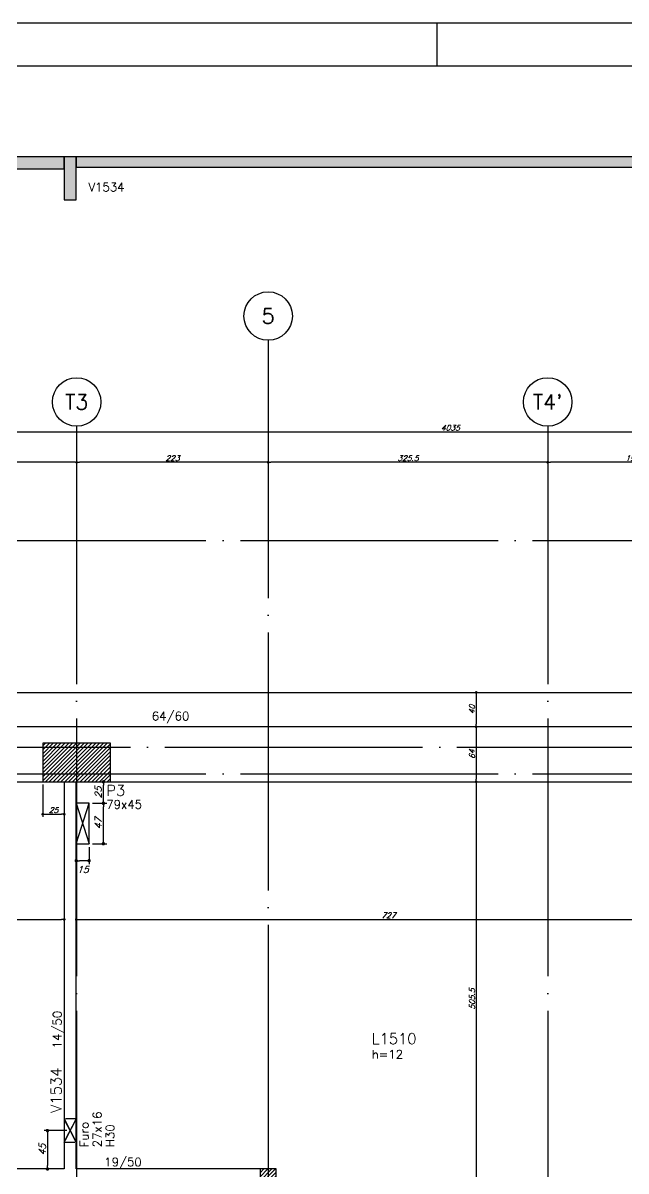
# Model space of a CAD drawing. Header units: millimetres. Extents: x -2368 to 4502, y -1988 to 2217.
# Drawn here: x 320 to 1022, y 881 to 2217 of the extents above; entities that cross this region are included whole.
import ezdxf
from ezdxf.enums import TextEntityAlignment as Align

# ---------------------------------------------------------------- set-up
doc = ezdxf.new("R2010")
doc.units = ezdxf.units.MM
doc.header["$LTSCALE"] = 50
doc.linetypes.add('EIXO', pattern=[6.8, 6, -0.4, 0, -0.4])
doc.linetypes.add('HIDDEN', pattern=[0.375, 0.25, -0.125])
for name, color, linetype in [('F-CORTE', 4, 'Continuous'), ('F-COTAS', 106, 'Continuous'), ('F-COTAS-FUROS', 50, 'Continuous'), ('F-COTAS-FUROS VIGA', 50, 'Continuous'), ('F-EIXO', 12, 'EIXO'), ('F-FURO-PAREDE', 2, 'HIDDEN'), ('F-FURO-PAREDE-TEXTOS', 2, 'Continuous'), ('F-LAJES', 3, 'Continuous'), ('F-LAJES-DIM', 2, 'Continuous'), ('F-LAJES-NOME', 4, 'Continuous'), ('F-MARGEM', 1, 'Continuous'), ('F-PILARES-DIM', 172, 'Continuous'), ('F-PILARES-HACH', 174, 'Continuous'), ('F-PILARES-NOME', 170, 'Continuous'), ('F-PILARES-S', 170, 'Continuous'), ('F-SOLIDO-CORTE', 71, 'Continuous'), ('F-TEXTO', 6, 'Continuous'), ('F-TEXTO-YELLOW', 2, 'Continuous'), ('F-VIGAS', 3, 'Continuous'), ('F-VIGAS-DIM', 2, 'Continuous'), ('F-VIGAS-NOME', 4, 'Continuous'), ('F-VÃO', 1, 'Continuous')]:
    doc.layers.add(name, color=color, linetype=linetype)
doc.styles.add('CP-TEXT-INCL', font='romans.shx', dxfattribs={"oblique": 20})
doc.styles.add('MCP', font='romans.shx')
doc.styles.add('ROMANS', font='romans.shx')
doc.dimstyles.new('CP-COTAS-50', dxfattribs={"dimscale": 0.64, "dimtxt": 10, "dimasz": 5, "dimexe": 5, "dimexo": 5, "dimgap": 2.5, "dimtad": 1, "dimdec": 1, "dimdsep": 46, "dimtxsty": 'CP-TEXT-INCL', "dimblk1": 'DOT', "dimblk2": 'DOT', "dimsah": 1, "dimcen": 9, "dimclrd": 256, "dimclre": 256, "dimclrt": 256, "dimadec": 0, "dimazin": 0, "dimtfac": 1, "dimtdec": 1, "dimtmove": 2, "dimatfit": 3, "dimldrblk": 'DOT', "dimfxl": 0, "dimtolj": 1, "dimarcsym": 0})
doc.dimstyles.new('CP-COTAS-50-FUROS', dxfattribs={"dimscale": 0.8, "dimtxt": 10, "dimasz": 5, "dimexe": 5, "dimexo": 5, "dimgap": 2.5, "dimtad": 1, "dimdec": 0, "dimdsep": 46, "dimtxsty": 'CP-TEXT-INCL', "dimblk1": 'DOT', "dimblk2": 'DOT', "dimsah": 1, "dimcen": 9, "dimclrd": 256, "dimclre": 256, "dimclrt": 256, "dimadec": 0, "dimazin": 0, "dimtfac": 1, "dimtdec": 0, "dimtmove": 2, "dimatfit": 3, "dimldrblk": 'DOT', "dimfxl": 0, "dimtolj": 1, "dimarcsym": 0})

# ---------------------------------------------------------------- blocks, each defined once
blk = doc.blocks.new('*U13')
at = {"layer": 'F-EIXO'}
blk.add_line((0, 0), (4857.5, 0), dxfattribs=at)
at = {"layer": 'F-TEXTO', "style": 'ROMANS'}
blk.add_attdef('EIXO', text='', height=17.5, dxfattribs=at).set_placement((-28.2, 0), align=Align.MIDDLE_CENTER)
blk = doc.blocks.new('*U14')
at = {"layer": 'F-EIXO'}
blk.add_line((0, 0), (4945.5, 0), dxfattribs=at)
at = {"layer": 'F-TEXTO', "style": 'ROMANS'}
blk.add_attdef('EIXO', text='', height=17.5, dxfattribs=at).set_placement((-28.2, 0), align=Align.MIDDLE_CENTER)
blk = doc.blocks.new('*U21')
at = {"layer": 'F-EIXO'}
blk.add_line((0, 0), (0, -2878.8), dxfattribs=at)
at = {"layer": 'F-EIXO', "color": 2, "linetype": 'Continuous'}
blk.add_circle((0, 28.2), 28.2, dxfattribs=at)
at = {"layer": 'F-TEXTO', "style": 'ROMANS'}
blk.add_attdef('EIXO', text='', height=17.5, rotation=360, dxfattribs=at).set_placement((0, 28.2), align=Align.MIDDLE_CENTER)
blk = doc.blocks.new('*U172')
at = {"layer": 'F-EIXO'}
blk.add_line((0, 0), (0, -2778.8), dxfattribs=at)
at = {"layer": 'F-EIXO', "color": 2, "linetype": 'Continuous'}
blk.add_circle((0, 28.2), 28.2, dxfattribs=at)
at = {"layer": 'F-TEXTO', "style": 'ROMANS'}
blk.add_attdef('EIXO', text='', height=17.5, rotation=360, dxfattribs=at).set_placement((0, 28.2), align=Align.MIDDLE_CENTER)
blk = doc.blocks.new('_DOT')
at = {"color": 0, "linetype": 'ByBlock'}
blk.add_line((-0.5, 0), (-1, 0), dxfattribs=at)
at = {"color": 0, "linetype": 'ByBlock', "const_width": 0.5}
blk.add_lwpolyline([(-0.25, 0, 1), (0.25, 0, 1)], format="xyb", close=True, dxfattribs=at)
blk = doc.blocks.new('*D113')
at = {"layer": 'DEFPOINTS', "color": 0, "transparency": 16777216}
for p in [(-42, 1173.9), (368, 1173.9), (368, 1173.9)]:
    blk.add_point(p, dxfattribs=at)
at = {"layer": 'F-COTAS', "lineweight": -2, "transparency": 16777216}
blk.add_line((-38.8, 1173.9), (364.8, 1173.9), dxfattribs=at)
at = {"layer": 'F-COTAS', "lineweight": -2, "transparency": 16777216, "xscale": 3.2, "yscale": 3.2, "zscale": 3.2, "rotation": 180}
blk.add_blockref('_DOT', (-42, 1173.9), dxfattribs=at)
at = {"layer": 'F-COTAS', "lineweight": -2, "transparency": 16777216, "xscale": 3.2, "yscale": 3.2, "zscale": 3.2}
blk.add_blockref('_DOT', (368, 1173.9), dxfattribs=at)
at = {"layer": 'F-COTAS', "transparency": 16777216, "insert": (163, 1178.7), "char_height": 6.4, "attachment_point": 5, "style": 'CP-TEXT-INCL'}
blk.add_mtext('\\A1;410', dxfattribs=at)
blk = doc.blocks.new('*D114')
at = {"layer": 'DEFPOINTS', "color": 0, "transparency": 16777216}
for p in [(382, 1173.9), (1109, 1173.9), (1109, 1173.9)]:
    blk.add_point(p, dxfattribs=at)
at = {"layer": 'F-COTAS', "lineweight": -2, "transparency": 16777216}
blk.add_line((385.2, 1173.9), (1105.8, 1173.9), dxfattribs=at)
at = {"layer": 'F-COTAS', "lineweight": -2, "transparency": 16777216, "xscale": 3.2, "yscale": 3.2, "zscale": 3.2, "rotation": 180}
blk.add_blockref('_DOT', (382, 1173.9), dxfattribs=at)
at = {"layer": 'F-COTAS', "lineweight": -2, "transparency": 16777216, "xscale": 3.2, "yscale": 3.2, "zscale": 3.2}
blk.add_blockref('_DOT', (1109, 1173.9), dxfattribs=at)
at = {"layer": 'F-COTAS', "transparency": 16777216, "insert": (745.5, 1178.7), "char_height": 6.4, "attachment_point": 5, "style": 'CP-TEXT-INCL'}
blk.add_mtext('\\A1;727', dxfattribs=at)
blk = doc.blocks.new('*D52')
at = {"layer": 'DEFPOINTS', "color": 0, "transparency": 16777216}
for p in [(847.7, 1438), (847.7, 1398), (847.7, 1398)]:
    blk.add_point(p, dxfattribs=at)
at = {"layer": 'F-COTAS', "lineweight": -2, "transparency": 16777216}
blk.add_line((847.7, 1434.8), (847.7, 1401.2), dxfattribs=at)
at = {"layer": 'F-COTAS', "lineweight": -2, "transparency": 16777216, "xscale": 3.2, "yscale": 3.2, "zscale": 3.2}
for p, rotation in [((847.7, 1438), 90), ((847.7, 1398), 270)]:
    blk.add_blockref('_DOT', p, dxfattribs=dict(at, rotation=rotation))
at = {"layer": 'F-COTAS', "transparency": 16777216, "insert": (842.9, 1418), "char_height": 6.4, "attachment_point": 5, "rotation": 90, "style": 'CP-TEXT-INCL'}
blk.add_mtext('\\A1;40', dxfattribs=at)
blk = doc.blocks.new('*D53')
at = {"layer": 'DEFPOINTS', "color": 0, "transparency": 16777216}
for p in [(847.7, 1398), (847.7, 1334), (847.7, 1334)]:
    blk.add_point(p, dxfattribs=at)
at = {"layer": 'F-COTAS', "lineweight": -2, "transparency": 16777216}
blk.add_line((847.7, 1394.8), (847.7, 1337.2), dxfattribs=at)
at = {"layer": 'F-COTAS', "lineweight": -2, "transparency": 16777216, "xscale": 3.2, "yscale": 3.2, "zscale": 3.2}
for p, rotation in [((847.7, 1398), 90), ((847.7, 1334), 270)]:
    blk.add_blockref('_DOT', p, dxfattribs=dict(at, rotation=rotation))
at = {"layer": 'F-COTAS', "transparency": 16777216, "insert": (842.9, 1366), "char_height": 6.4, "attachment_point": 5, "rotation": 90, "style": 'CP-TEXT-INCL'}
blk.add_mtext('\\A1;64', dxfattribs=at)
blk = doc.blocks.new('*D54')
at = {"layer": 'DEFPOINTS', "color": 0, "transparency": 16777216}
for p in [(847.7, 1334), (847.7, 828.5), (847.7, 828.5)]:
    blk.add_point(p, dxfattribs=at)
at = {"layer": 'F-COTAS', "lineweight": -2, "transparency": 16777216}
blk.add_line((847.7, 1330.8), (847.7, 831.7), dxfattribs=at)
at = {"layer": 'F-COTAS', "lineweight": -2, "transparency": 16777216, "xscale": 3.2, "yscale": 3.2, "zscale": 3.2}
for p, rotation in [((847.7, 1334), 90), ((847.7, 828.5), 270)]:
    blk.add_blockref('_DOT', p, dxfattribs=dict(at, rotation=rotation))
at = {"layer": 'F-COTAS', "transparency": 16777216, "insert": (842.9, 1081.2), "char_height": 6.4, "attachment_point": 5, "rotation": 90, "style": 'CP-TEXT-INCL'}
blk.add_mtext('\\A1;505.5', dxfattribs=at)
blk = doc.blocks.new('*D141')
at = {"layer": 'DEFPOINTS', "color": 0, "transparency": 16777216}
for p in [(343, 1334), (368, 1327), (368, 1296.3)]:
    blk.add_point(p, dxfattribs=at)
at = {"layer": 'F-COTAS', "lineweight": -2, "transparency": 16777216}
for p, q in [((343, 1330.8), (343, 1293.1)), ((368, 1323.8), (368, 1293.1)), ((346.2, 1296.3), (364.8, 1296.3))]:
    blk.add_line(p, q, dxfattribs=at)
at = {"layer": 'F-COTAS', "lineweight": -2, "transparency": 16777216, "xscale": 3.2, "yscale": 3.2, "zscale": 3.2, "rotation": 180}
blk.add_blockref('_DOT', (343, 1296.3), dxfattribs=at)
at = {"layer": 'F-COTAS', "lineweight": -2, "transparency": 16777216, "xscale": 3.2, "yscale": 3.2, "zscale": 3.2}
blk.add_blockref('_DOT', (368, 1296.3), dxfattribs=at)
at = {"layer": 'F-COTAS', "transparency": 16777216, "insert": (355.5, 1301.1), "char_height": 6.4, "attachment_point": 5, "style": 'CP-TEXT-INCL'}
blk.add_mtext('\\A1;25', dxfattribs=at)
blk = doc.blocks.new('*D170')
at = {"layer": 'DEFPOINTS', "color": 0, "transparency": 16777216}
for p in [(2835, 1741.136394), (2835, 1624.5), (-1200, 1438)]:
    blk.add_point(p, dxfattribs=at)
at = {"layer": 'F-COTAS', "lineweight": -2, "transparency": 16777216}
for p, q in [((-1200, 1441.2), (-1200, 1744.336394)), ((-1196.8, 1741.136394), (2831.8, 1741.136394)), ((2835, 1627.7), (2835, 1744.336394))]:
    blk.add_line(p, q, dxfattribs=at)
at = {"layer": 'F-COTAS', "lineweight": -2, "transparency": 16777216, "xscale": 3.2, "yscale": 3.2, "zscale": 3.2, "rotation": 180}
blk.add_blockref('_DOT', (-1200, 1741.136394), dxfattribs=at)
at = {"layer": 'F-COTAS', "lineweight": -2, "transparency": 16777216, "xscale": 3.2, "yscale": 3.2, "zscale": 3.2}
blk.add_blockref('_DOT', (2835, 1741.136394), dxfattribs=at)
at = {"layer": 'F-COTAS', "transparency": 16777216, "insert": (817.5, 1745.936394), "char_height": 6.4, "attachment_point": 5, "style": 'CP-TEXT-INCL'}
blk.add_mtext('\\A1;4035', dxfattribs=at)
blk = doc.blocks.new('*D184')
at = {"layer": 'DEFPOINTS', "color": 0, "transparency": 16777216}
for p in [(931, 1705.8), (931, 1705.8), (1128, 1705.8)]:
    blk.add_point(p, dxfattribs=at)
at = {"layer": 'F-COTAS', "lineweight": -2, "transparency": 16777216}
blk.add_line((1124.8, 1705.8), (934.2, 1705.8), dxfattribs=at)
at = {"layer": 'F-COTAS', "lineweight": -2, "transparency": 16777216, "xscale": 3.2, "yscale": 3.2, "zscale": 3.2, "rotation": 180}
blk.add_blockref('_DOT', (931, 1705.8), dxfattribs=at)
at = {"layer": 'F-COTAS', "lineweight": -2, "transparency": 16777216, "xscale": 3.2, "yscale": 3.2, "zscale": 3.2}
blk.add_blockref('_DOT', (1128, 1705.8), dxfattribs=at)
at = {"layer": 'F-COTAS', "transparency": 16777216, "insert": (1029.5, 1710.6), "char_height": 6.4, "attachment_point": 5, "style": 'CP-TEXT-INCL'}
blk.add_mtext('\\A1;197', dxfattribs=at)
blk = doc.blocks.new('*D185')
at = {"layer": 'DEFPOINTS', "color": 0, "transparency": 16777216}
for p in [(605.5, 1705.8), (605.5, 1705.8), (931, 1705.8)]:
    blk.add_point(p, dxfattribs=at)
at = {"layer": 'F-COTAS', "lineweight": -2, "transparency": 16777216}
blk.add_line((927.8, 1705.8), (608.7, 1705.8), dxfattribs=at)
at = {"layer": 'F-COTAS', "lineweight": -2, "transparency": 16777216, "xscale": 3.2, "yscale": 3.2, "zscale": 3.2, "rotation": 180}
blk.add_blockref('_DOT', (605.5, 1705.8), dxfattribs=at)
at = {"layer": 'F-COTAS', "lineweight": -2, "transparency": 16777216, "xscale": 3.2, "yscale": 3.2, "zscale": 3.2}
blk.add_blockref('_DOT', (931, 1705.8), dxfattribs=at)
at = {"layer": 'F-COTAS', "transparency": 16777216, "insert": (768.2, 1710.6), "char_height": 6.4, "attachment_point": 5, "style": 'CP-TEXT-INCL'}
blk.add_mtext('\\A1;325.5', dxfattribs=at)
blk = doc.blocks.new('*D186')
at = {"layer": 'DEFPOINTS', "color": 0, "transparency": 16777216}
for p in [(382.5, 1705.8), (382.5, 1705.8), (605.5, 1705.8)]:
    blk.add_point(p, dxfattribs=at)
at = {"layer": 'F-COTAS', "lineweight": -2, "transparency": 16777216}
blk.add_line((602.3, 1705.8), (385.7, 1705.8), dxfattribs=at)
at = {"layer": 'F-COTAS', "lineweight": -2, "transparency": 16777216, "xscale": 3.2, "yscale": 3.2, "zscale": 3.2, "rotation": 180}
blk.add_blockref('_DOT', (382.5, 1705.8), dxfattribs=at)
at = {"layer": 'F-COTAS', "lineweight": -2, "transparency": 16777216, "xscale": 3.2, "yscale": 3.2, "zscale": 3.2}
blk.add_blockref('_DOT', (605.5, 1705.8), dxfattribs=at)
at = {"layer": 'F-COTAS', "transparency": 16777216, "insert": (494, 1710.6), "char_height": 6.4, "attachment_point": 5, "style": 'CP-TEXT-INCL'}
blk.add_mtext('\\A1;223', dxfattribs=at)
blk = doc.blocks.new('*D187')
at = {"layer": 'DEFPOINTS', "color": 0, "transparency": 16777216}
for p in [(195, 1705.8), (195, 1705.8), (382.5, 1705.8)]:
    blk.add_point(p, dxfattribs=at)
at = {"layer": 'F-COTAS', "lineweight": -2, "transparency": 16777216}
blk.add_line((379.3, 1705.8), (198.2, 1705.8), dxfattribs=at)
at = {"layer": 'F-COTAS', "lineweight": -2, "transparency": 16777216, "xscale": 3.2, "yscale": 3.2, "zscale": 3.2, "rotation": 180}
blk.add_blockref('_DOT', (195, 1705.8), dxfattribs=at)
at = {"layer": 'F-COTAS', "lineweight": -2, "transparency": 16777216, "xscale": 3.2, "yscale": 3.2, "zscale": 3.2}
blk.add_blockref('_DOT', (382.5, 1705.8), dxfattribs=at)
at = {"layer": 'F-COTAS', "transparency": 16777216, "insert": (288.7, 1710.6), "char_height": 6.4, "attachment_point": 5, "style": 'CP-TEXT-INCL'}
blk.add_mtext('\\A1;187.5', dxfattribs=at)
blk = doc.blocks.new('*U326')
at = {"layer": 'F-VÃO'}
for p, q in [((0, 0), (15, 47)), ((0, 47), (15, 0))]:
    blk.add_line(p, q, dxfattribs=at)
at = {"layer": 'F-VÃO', "color": 3}
blk.add_lwpolyline([(0, 0), (15, 0), (15, 47), (0, 47)], close=True, dxfattribs=at)
blk = doc.blocks.new('*D437')
at = {"layer": 'DEFPOINTS', "color": 0, "transparency": 16777216}
for p in [(399.5, 1334), (413.6, 1334), (397, 1309)]:
    blk.add_point(p, dxfattribs=at)
at = {"layer": 'F-COTAS-FUROS', "lineweight": -2, "transparency": 16777216}
for p, q in [((403.5, 1334), (417.6, 1334)), ((413.6, 1313), (413.6, 1330)), ((401, 1309), (417.6, 1309))]:
    blk.add_line(p, q, dxfattribs=at)
at = {"layer": 'F-COTAS-FUROS', "lineweight": -2, "transparency": 16777216, "xscale": 4, "yscale": 4, "zscale": 4}
for p, rotation in [((413.6, 1334), 90), ((413.6, 1309), 270)]:
    blk.add_blockref('_DOT', p, dxfattribs=dict(at, rotation=rotation))
at = {"layer": 'F-COTAS-FUROS', "transparency": 16777216, "insert": (407.6, 1321.5), "char_height": 8, "attachment_point": 5, "rotation": 90, "style": 'CP-TEXT-INCL'}
blk.add_mtext('\\A1;25', dxfattribs=at)
blk = doc.blocks.new('*D438')
at = {"layer": 'DEFPOINTS', "color": 0, "transparency": 16777216}
for p in [(397, 1309), (413.6, 1309), (397, 1262)]:
    blk.add_point(p, dxfattribs=at)
at = {"layer": 'F-COTAS-FUROS', "lineweight": -2, "transparency": 16777216}
for p, q in [((401, 1309), (417.6, 1309)), ((413.6, 1266), (413.6, 1305)), ((401, 1262), (417.6, 1262))]:
    blk.add_line(p, q, dxfattribs=at)
at = {"layer": 'F-COTAS-FUROS', "lineweight": -2, "transparency": 16777216, "xscale": 4, "yscale": 4, "zscale": 4}
for p, rotation in [((413.6, 1309), 90), ((413.6, 1262), 270)]:
    blk.add_blockref('_DOT', p, dxfattribs=dict(at, rotation=rotation))
at = {"layer": 'F-COTAS-FUROS', "transparency": 16777216, "insert": (407.6, 1285.5), "char_height": 8, "attachment_point": 5, "rotation": 90, "style": 'CP-TEXT-INCL'}
blk.add_mtext('\\A1;47', dxfattribs=at)
blk = doc.blocks.new('*D439')
at = {"layer": 'DEFPOINTS', "color": 0, "transparency": 16777216}
for p in [(397, 1262), (382, 1250.6), (382, 1242.2)]:
    blk.add_point(p, dxfattribs=at)
at = {"layer": 'F-COTAS-FUROS', "lineweight": -2, "transparency": 16777216}
for p, q in [((397, 1258), (397, 1238.2)), ((382, 1246.6), (382, 1238.2)), ((393, 1242.2), (386, 1242.2))]:
    blk.add_line(p, q, dxfattribs=at)
at = {"layer": 'F-COTAS-FUROS', "lineweight": -2, "transparency": 16777216, "xscale": 4, "yscale": 4, "zscale": 4, "rotation": 180}
blk.add_blockref('_DOT', (382, 1242.2), dxfattribs=at)
at = {"layer": 'F-COTAS-FUROS', "lineweight": -2, "transparency": 16777216, "xscale": 4, "yscale": 4, "zscale": 4}
blk.add_blockref('_DOT', (397, 1242.2), dxfattribs=at)
at = {"layer": 'F-COTAS-FUROS', "transparency": 16777216, "insert": (389.5, 1232), "char_height": 8, "attachment_point": 5, "style": 'CP-TEXT-INCL'}
blk.add_mtext('\\A1;15', dxfattribs=at)
blk = doc.blocks.new('*D491')
at = {"layer": 'DEFPOINTS', "color": 0, "linetype": 'Continuous', "transparency": 16777216}
for p in [(375, 928.2), (348.5, 883.5), (355.4, 883.5)]:
    blk.add_point(p, dxfattribs=at)
at = {"layer": 'F-COTAS-FUROS VIGA', "linetype": 'Continuous', "lineweight": -2, "transparency": 16777216}
for p, q in [((371, 928.2), (344.5, 928.2)), ((348.5, 924.2), (348.5, 887.5)), ((351.4, 883.5), (344.5, 883.5))]:
    blk.add_line(p, q, dxfattribs=at)
at = {"layer": 'F-COTAS-FUROS VIGA', "linetype": 'Continuous', "lineweight": -2, "transparency": 16777216, "xscale": 4, "yscale": 4, "zscale": 4}
for p, rotation in [((348.5, 928.2), 90), ((348.5, 883.5), 270)]:
    blk.add_blockref('_DOT', p, dxfattribs=dict(at, rotation=rotation))
at = {"layer": 'F-COTAS-FUROS VIGA', "linetype": 'Continuous', "transparency": 16777216, "insert": (342.5, 905.9), "char_height": 8, "attachment_point": 5, "rotation": 90, "style": 'CP-TEXT-INCL'}
blk.add_mtext('\\A1;45', dxfattribs=at)
blk = doc.blocks.new('A0-1L')
at = {"layer": 'F-MARGEM', "color": 2}
for p, q in [((0, 84.1), (137.4, 84.1)), ((63.4, 84.1), (63.4, 83.1)), ((63.4, 84.1), (63.4, 83.1))]:
    blk.add_line(p, q, dxfattribs=at)
blk.add_lwpolyline([(0, 84.1), (137.4, 84.1), (137.4, 0), (0, 0)], close=True, dxfattribs=at)
at = {"layer": 'F-MARGEM', "color": 7}
blk.add_lwpolyline([(2.5, 83.1), (136.4, 83.1), (136.4, 1), (2.5, 1)], close=True, dxfattribs=at)

msp = doc.modelspace()

# ---------------------------------------------------------------- hatches: boundary and pattern name
at = {"layer": 'F-PILARES-HACH', "linetype": 'Continuous'}
h = msp.add_hatch(dxfattribs=at)
h.set_pattern_fill('ANSI31', color=256, style=0)
h.paths.add_polyline_path([(343, 1334), (422, 1334), (422, 1379), (343, 1379)], flags=16)
h = msp.add_hatch(dxfattribs=at)
h.set_pattern_fill('ANSI31', color=256, style=0)
h.paths.add_polyline_path([(596, 645.5), (615, 645.5), (615, 883.5), (596, 883.5)], flags=16)
at = {"layer": 'F-SOLIDO-CORTE', "linetype": 'Continuous'}
for points in [[(270.97, 2061.09), (260.76, 2061.09), (103.55, 2061.09), (57.44, 2061.09), (-42, 2061.09), (-42, 2058.47), (-42, 2052.81), (-42, 2047.09), (4.11, 2047.09), (103.55, 2047.09), (260.76, 2047.09), (270.97, 2047.09), (301.71, 2047.09), (368, 2047.09), (368, 2049.71), (368, 2055.37), (368, 2061.09), (337.26, 2061.09)], [(368, 2051.72), (368, 2031.51), (368, 2011.09), (373.72, 2011.09), (376.34, 2011.09), (382, 2011.09), (382, 2020.46), (382, 2040.67), (382, 2061.09), (379.38, 2061.09), (373.72, 2061.09), (368, 2061.09)], [(816.72, 2061.09), (813.16, 2061.09), (805.48, 2061.09), (524.95, 2061.09), (508.61, 2061.09), (468.5, 2061.09), (382, 2061.09), (382, 2058.84), (382, 2053.99), (382, 2049.09), (422.11, 2049.09), (508.61, 2049.09), (524.95, 2049.09), (805.48, 2049.09), (809.04, 2049.09), (816.72, 2049.09), (900.31, 2049.09), (1109, 2049.09), (1109, 2050.9), (1109, 2055.01), (1109, 2061.09), (1016.41, 2061.09)]]:
    msp.add_hatch(color=256, dxfattribs=at).paths.add_polyline_path(points, flags=16)

# ---------------------------------------------------------------- linework, layer by layer
at = {"layer": 'F-CORTE', "linetype": 'Continuous'}
for p, q in [((368, 2061.09), (270.97, 2061.09)), ((373.72, 2061.09), (368, 2061.09)), ((379.38, 2061.09), (373.72, 2061.09)), ((382, 2061.09), (379.38, 2061.09)), ((816.72, 2061.09), (382, 2061.09)), ((1109, 2061.09), (816.72, 2061.09)), ((301.71, 2047.09), (368, 2047.09)), ((368, 2047.09), (368, 2011.09)), ((382, 2040.67), (382, 2049.09)), ((382, 2049.09), (422.11, 2049.09)), ((422.11, 2049.09), (508.61, 2049.09)), ((508.61, 2049.09), (524.95, 2049.09)), ((524.95, 2049.09), (805.48, 2049.09)), ((816.72, 2049.09), (900.31, 2049.09)), ((900.31, 2049.09), (1109, 2049.09)), ((382, 2020.46), (382, 2040.67)), ((382, 2011.09), (382, 2020.46)), ((368, 2011.09), (373.72, 2011.09)), ((373.72, 2011.09), (376.34, 2011.09)), ((376.34, 2011.09), (382, 2011.09))]:
    msp.add_line(p, q, dxfattribs=at)
at = {"layer": 'F-FURO-PAREDE'}
msp.add_lwpolyline([(375, 928.21), (382, 914.71), (382, 941.71), (375, 928.21), (382, 941.71), (368, 941.71), (375, 928.21), (368, 941.71), (368, 914.71), (375, 928.21), (368, 914.71), (382, 914.71), (375, 928.21)], dxfattribs=at)
at = {"layer": 'F-LAJES', "linetype": 'Continuous'}
msp.add_line((-1200, 1438), (1066, 1438), dxfattribs=at)
at = {"layer": 'F-PILARES-S', "linetype": 'Continuous'}
for points in [[(343, 1334), (422, 1334), (422, 1379), (343, 1379), (343, 1334)], [(596, 645.5), (615, 645.5), (615, 883.5), (596, 883.5), (596, 645.5)]]:
    msp.add_lwpolyline(points, dxfattribs=at)
at = {"layer": 'F-SOLIDO-CORTE', "linetype": 'Continuous'}
for p, q in [((337.26, 2061.09), (270.97, 2061.09)), ((368, 2061.09), (337.26, 2061.09)), ((368, 2055.37), (368, 2061.09)), ((373.72, 2061.09), (368, 2061.09)), ((368, 2061.09), (368, 2051.72)), ((379.38, 2061.09), (373.72, 2061.09)), ((382, 2061.09), (379.38, 2061.09)), ((468.5, 2061.09), (382, 2061.09)), ((382, 2061.09), (382, 2058.84)), ((382, 2040.67), (382, 2061.09)), ((382, 2058.84), (382, 2053.99)), ((508.61, 2061.09), (468.5, 2061.09)), ((524.95, 2061.09), (508.61, 2061.09)), ((805.48, 2061.09), (524.95, 2061.09)), ((813.16, 2061.09), (805.48, 2061.09)), ((816.72, 2061.09), (813.16, 2061.09)), ((1016.41, 2061.09), (816.72, 2061.09)), ((1109, 2061.09), (1016.41, 2061.09)), ((301.71, 2047.09), (368, 2047.09)), ((368, 2049.71), (368, 2055.37)), ((368, 2051.72), (368, 2031.51)), ((368, 2047.09), (368, 2049.71)), ((382, 2053.99), (382, 2049.09)), ((382, 2049.09), (422.11, 2049.09)), ((422.11, 2049.09), (508.61, 2049.09)), ((508.61, 2049.09), (524.95, 2049.09)), ((524.95, 2049.09), (805.48, 2049.09)), ((805.48, 2049.09), (809.04, 2049.09)), ((809.04, 2049.09), (816.72, 2049.09)), ((816.72, 2049.09), (900.31, 2049.09)), ((900.31, 2049.09), (1109, 2049.09)), ((368, 2031.51), (368, 2011.09)), ((382, 2020.46), (382, 2040.67)), ((382, 2011.09), (382, 2020.46)), ((368, 2011.09), (373.72, 2011.09)), ((373.72, 2011.09), (376.34, 2011.09)), ((376.34, 2011.09), (382, 2011.09))]:
    msp.add_line(p, q, dxfattribs=at)
at = {"layer": 'F-VIGAS'}
for points in [[(382.5, 1398), (-51.5, 1398)], [(1066, 1398), (382.5, 1398)], [(-42, 1334), (343, 1334)], [(368, 1334), (368, 883.5)], [(382, 883.5), (382, 1334)], [(422, 1334), (1109, 1334)], [(368, 883.5), (204, 883.5)], [(596, 883.5), (382, 883.5)]]:
    msp.add_lwpolyline(points, dxfattribs=at)

# ---------------------------------------------------------------- block references
at = {"layer": 'F-EIXO', "linetype": 'Continuous'}
for name, p, values in [('*U21', (605.5, 1847.82), {'EIXO': '5'}), ('*U172', (382.5, 1747.82), {'EIXO': 'T3'}), ('*U172', (931, 1747.82), {'EIXO': "T4'"})]:
    msp.add_blockref(name, p, dxfattribs=at).add_auto_attribs(values)
for name, p in [('*U13', (-1807.52, 1615)), ('*U14', (-1895.47, 1374.5)), ('*U13', (-1807.52, 1343.5))]:
    msp.add_blockref(name, p, dxfattribs=at)
at = {"layer": 'F-MARGEM', "xscale": 50, "yscale": 50, "zscale": 50}
msp.add_blockref('A0-1L', (-2368.28, -1987.99), dxfattribs=at)
at = {"layer": 'F-VÃO'}
msp.add_blockref('*U326', (382, 1262), dxfattribs=at)

# ---------------------------------------------------------------- texts
at = {"layer": 'F-FURO-PAREDE-TEXTOS', "linetype": 'Continuous', "style": 'MCP'}
for s, p in [('27x16', (411.35, 908.82)), ('Furo', (396.35, 908.82)), ('H30', (426.35, 908.82))]:
    msp.add_text(s, height=10, rotation=90, dxfattribs=at).set_placement(p)
at = {"layer": 'F-LAJES-DIM', "linetype": 'Continuous', "style": 'MCP'}
msp.add_text('h=12', height=10, dxfattribs=at).set_placement((726.19, 1011.88))
at = {"layer": 'F-LAJES-NOME', "linetype": 'Continuous', "style": 'MCP'}
msp.add_text('L1510', height=12.5, dxfattribs=at).set_placement((726.19, 1028.88))
at = {"layer": 'F-PILARES-DIM', "linetype": 'Continuous', "style": 'MCP'}
msp.add_text('79x45', height=10, dxfattribs=at).set_placement((417.07, 1302.74))
at = {"layer": 'F-PILARES-NOME', "linetype": 'Continuous', "style": 'MCP'}
msp.add_text('P3', height=12.5, dxfattribs=at).set_placement((417.07, 1317.74))
at = {"layer": 'F-TEXTO-YELLOW', "linetype": 'Continuous', "style": 'MCP'}
msp.add_text('V1534', height=10, dxfattribs=at).set_placement((396.28, 2021.09))
at = {"layer": 'F-VIGAS-DIM', "linetype": 'Continuous', "style": 'MCP'}
for s, p in [('64/60', (470, 1405.52)), ('19/50', (414.59, 886.62))]:
    msp.add_text(s, height=10, dxfattribs=at).set_placement(p)
msp.add_text('14/50', height=10, rotation=90, dxfattribs=at).set_placement((364.88, 1023.82))
at = {"layer": 'F-VIGAS-NOME', "linetype": 'Continuous', "style": 'MCP'}
msp.add_text('V1534', height=12.5, rotation=90, dxfattribs=at).set_placement((364.88, 948.82))

# ---------------------------------------------------------------- dimensions: what is measured, and where the dimension line sits
at = {"layer": 'F-COTAS'}
for base, p1, p2, picture, middle in [((2835, 1741.14), (-1200, 1438), (2835, 1624.5), '*D170', (817.5, 1745.94)), ((195, 1705.84), (382.5, 1705.84), (195, 1705.84), '*D187', (288.75, 1710.64)), ((382.5, 1705.84), (605.5, 1705.84), (382.5, 1705.84), '*D186', (494, 1710.64)), ((605.5, 1705.84), (931, 1705.84), (605.5, 1705.84), '*D185', (768.25, 1710.64)), ((931, 1705.84), (1128, 1705.84), (931, 1705.84), '*D184', (1029.5, 1710.64)), ((368, 1296.34), (343, 1334), (368, 1326.96), '*D141', (355.5, 1301.14))]:
    dim = msp.add_linear_dim(base=base, p1=p1, p2=p2, dimstyle='CP-COTAS-50', dxfattribs=at)
    dim.commit()
    dim.dimension.update_dxf_attribs({"geometry": picture, "text_midpoint": middle})
dim = msp.add_aligned_dim(p1=(847.65, 1438), p2=(847.65, 1398), distance=0, dimstyle='CP-COTAS-50', dxfattribs=at)
dim.commit()
dim.dimension.update_dxf_attribs({"geometry": '*D52', "text_midpoint": (842.85, 1418)})
for base, p1, p2, angle, picture, middle in [((847.65, 1334), (847.65, 1398), (847.65, 1334), 90, '*D53', (842.85, 1366)), ((847.65, 828.5), (847.65, 1334), (847.65, 828.5), 90, '*D54', (842.85, 1081.25)), ((368, 1173.87), (-42, 1173.87), (368, 1173.87), 180, '*D113', (163, 1178.67)), ((1109, 1173.87), (382, 1173.87), (1109, 1173.87), 180, '*D114', (745.5, 1178.67))]:
    dim = msp.add_linear_dim(base=base, p1=p1, p2=p2, angle=angle, dimstyle='CP-COTAS-50', dxfattribs=at)
    dim.commit()
    dim.dimension.update_dxf_attribs({"geometry": picture, "text_midpoint": middle})
at = {"layer": 'F-COTAS-FUROS'}
for base, p1, p2, picture, middle in [((413.56, 1334), (397, 1309), (399.49, 1334), '*D437', (407.56, 1321.5)), ((413.56, 1309), (397, 1262), (397, 1309), '*D438', (407.56, 1285.5))]:
    dim = msp.add_linear_dim(base=base, p1=p1, p2=p2, angle=90, dimstyle='CP-COTAS-50-FUROS', dxfattribs=at)
    dim.commit()
    dim.dimension.update_dxf_attribs({"geometry": picture, "text_midpoint": middle})
dim = msp.add_linear_dim(base=(382, 1242.16), p1=(397, 1262), p2=(382, 1250.64), dimstyle='CP-COTAS-50-FUROS', dxfattribs=at)
dim.commit()
dim.dimension.update_dxf_attribs({"geometry": '*D439', "text_midpoint": (389.5, 1232.05), "dimtype": 160})
at = {"layer": 'F-COTAS-FUROS VIGA', "linetype": 'Continuous'}
dim = msp.add_linear_dim(base=(348.49, 883.5), p1=(375, 928.21), p2=(355.4, 883.5), angle=90, dimstyle='CP-COTAS-50-FUROS', dxfattribs=at)
dim.commit()
dim.dimension.update_dxf_attribs({"geometry": '*D491', "text_midpoint": (342.49, 905.86)})

doc.saveas('drawing.dxf')
